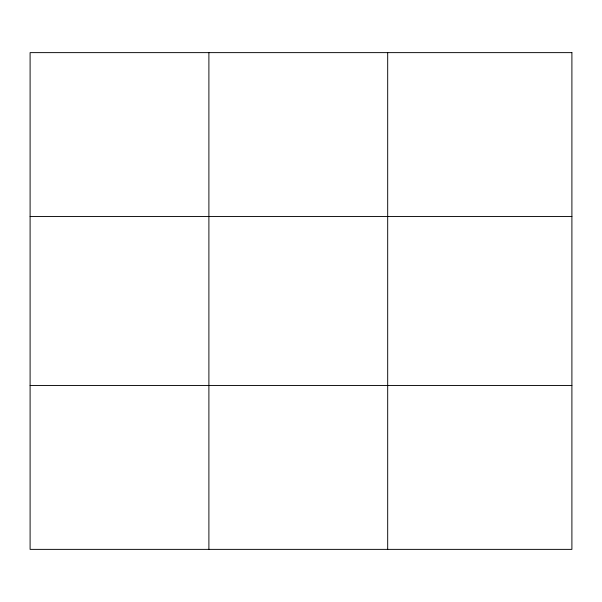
<?xml version="1.0" encoding="UTF-8"?>
<svg xmlns="http://www.w3.org/2000/svg" width="602" height="602" viewBox="0 0 602 602"><rect width="100%" height="100%" fill="white"/><g stroke="black" fill="none" stroke-linecap="round" stroke-linejoin="round"><path stroke-width="0.9" d="M208.894 549.37L208.894 52.63M387.688 549.37L387.688 52.63M30.1 216.554L571.9 216.554M30.1 385.446L571.9 385.446M571.9 52.63L571.9 549.37L30.1 549.37L30.1 52.63L571.9 52.63"/></g></svg>
